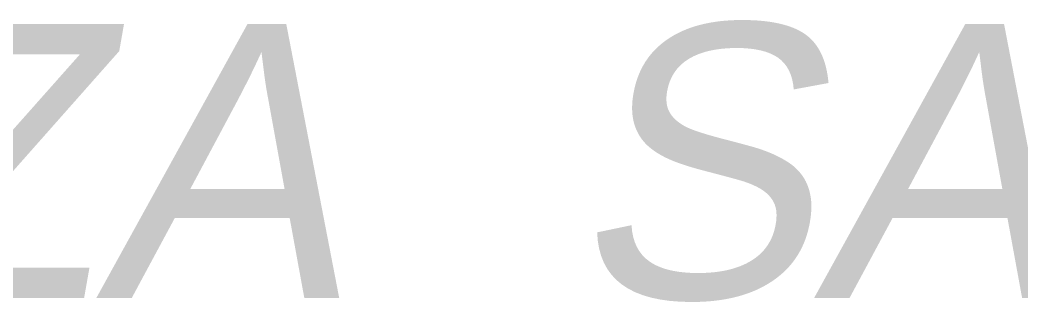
# Paper-space layout 'Layout1' of a CAD drawing. Extents: x 318 to 527, y 161 to 458.
# Drawn here: x 421.82 to 429.66, y 184.11 to 186.33 of the extents above; entities that cross this region are included whole.
import ezdxf
from ezdxf.enums import TextEntityAlignment as Align

# ---------------------------------------------------------------- set-up
doc = ezdxf.new("R2010")
doc.units = 0
doc.header["$LTSCALE"] = 10
doc.layers.get('0').update_dxf_attribs({"linetype": 'CONTINUOUS'})
doc.layers.add('ARQ-FLH', color=4, linetype='CONTINUOUS')
doc.styles.add('ARIAL', font='ARIAL.TTF')
doc.styles.add('ARIAL_BOLD', font='ARIALBD.TTF')
doc.styles.add('CABEZA', font='chlthmi.TTF')
doc.styles.add('ROMANS', font='ROMANS.shx', dxfattribs={"width": 0.9})

# ---------------------------------------------------------------- blocks, each defined once
blk = doc.blocks.new('CR-A4')
at = {"layer": 'ARQ-FLH', "color": 251, "linetype": 'CONTINUOUS', "style": 'CABEZA', "oblique": 10}
blk.add_text('CABEZA ', height=2.14944, dxfattribs=at).set_placement((-114.6249, 23.5086))
at = {"layer": 'ARQ-FLH', "color": 249, "style": 'CABEZA', "oblique": 10}
blk.add_text('SASTRE', height=2.14944, dxfattribs=at).set_placement((-101.3289, 23.5086))
at = {"layer": 'ARQ-FLH', "color": 4, "style": 'ROMANS'}
for tag, p in [('TITULO1', (-134.5945, 40.9236)), ('TITULO2', (-134.5945, 36.2256))]:
    blk.add_attdef(tag, p, '', height=2.6868, dxfattribs=at)
at = {"layer": 'ARQ-FLH', "color": 3, "style": 'ROMANS'}
for tag, p in [('ESC', (-14.5469, 42.073)), ('00/00/00', (-14.4326, 35.8227)), ('ARQ', (-15.2146, 30.2292)), ('DES', (-15.2146, 24.022)), ('VER', (-15.2146, 18.8164))]:
    blk.add_attdef(tag, text='', height=1.6121, dxfattribs=at).set_placement(p, align=Align.MIDDLE)
at = {"layer": 'ARQ-FLH', "color": 1, "style": 'ARIAL_BOLD'}
for tag, height, p in [('AAA', 7, (-40.7878, 37.0289)), ('222', 7, (-40.7878, 27.0516)), ('REV', 3, (-40.7878, 19.4355))]:
    blk.add_attdef(tag, text='', height=height, dxfattribs=at).set_placement(p, align=Align.MIDDLE)
at = {"layer": 'ARQ-FLH', "color": 1, "linetype": 'CONTINUOUS', "style": 'ARIAL', "width": 0.9}
for tag, p in [('NOME_DA_OBRA_1', (-170.0421, 24.5763)), ('NOME_DA_OBRA_2', (-170.0421, 19.2373))]:
    blk.add_attdef(tag, text='', height=3, dxfattribs=at).set_placement(p, align=Align.MIDDLE)

psp = doc.layouts.get("Layout1")

# ---------------------------------------------------------------- block references
psp.add_blockref('CR-A4', (527.4553, 160.6358))

doc.saveas('drawing.dxf')
